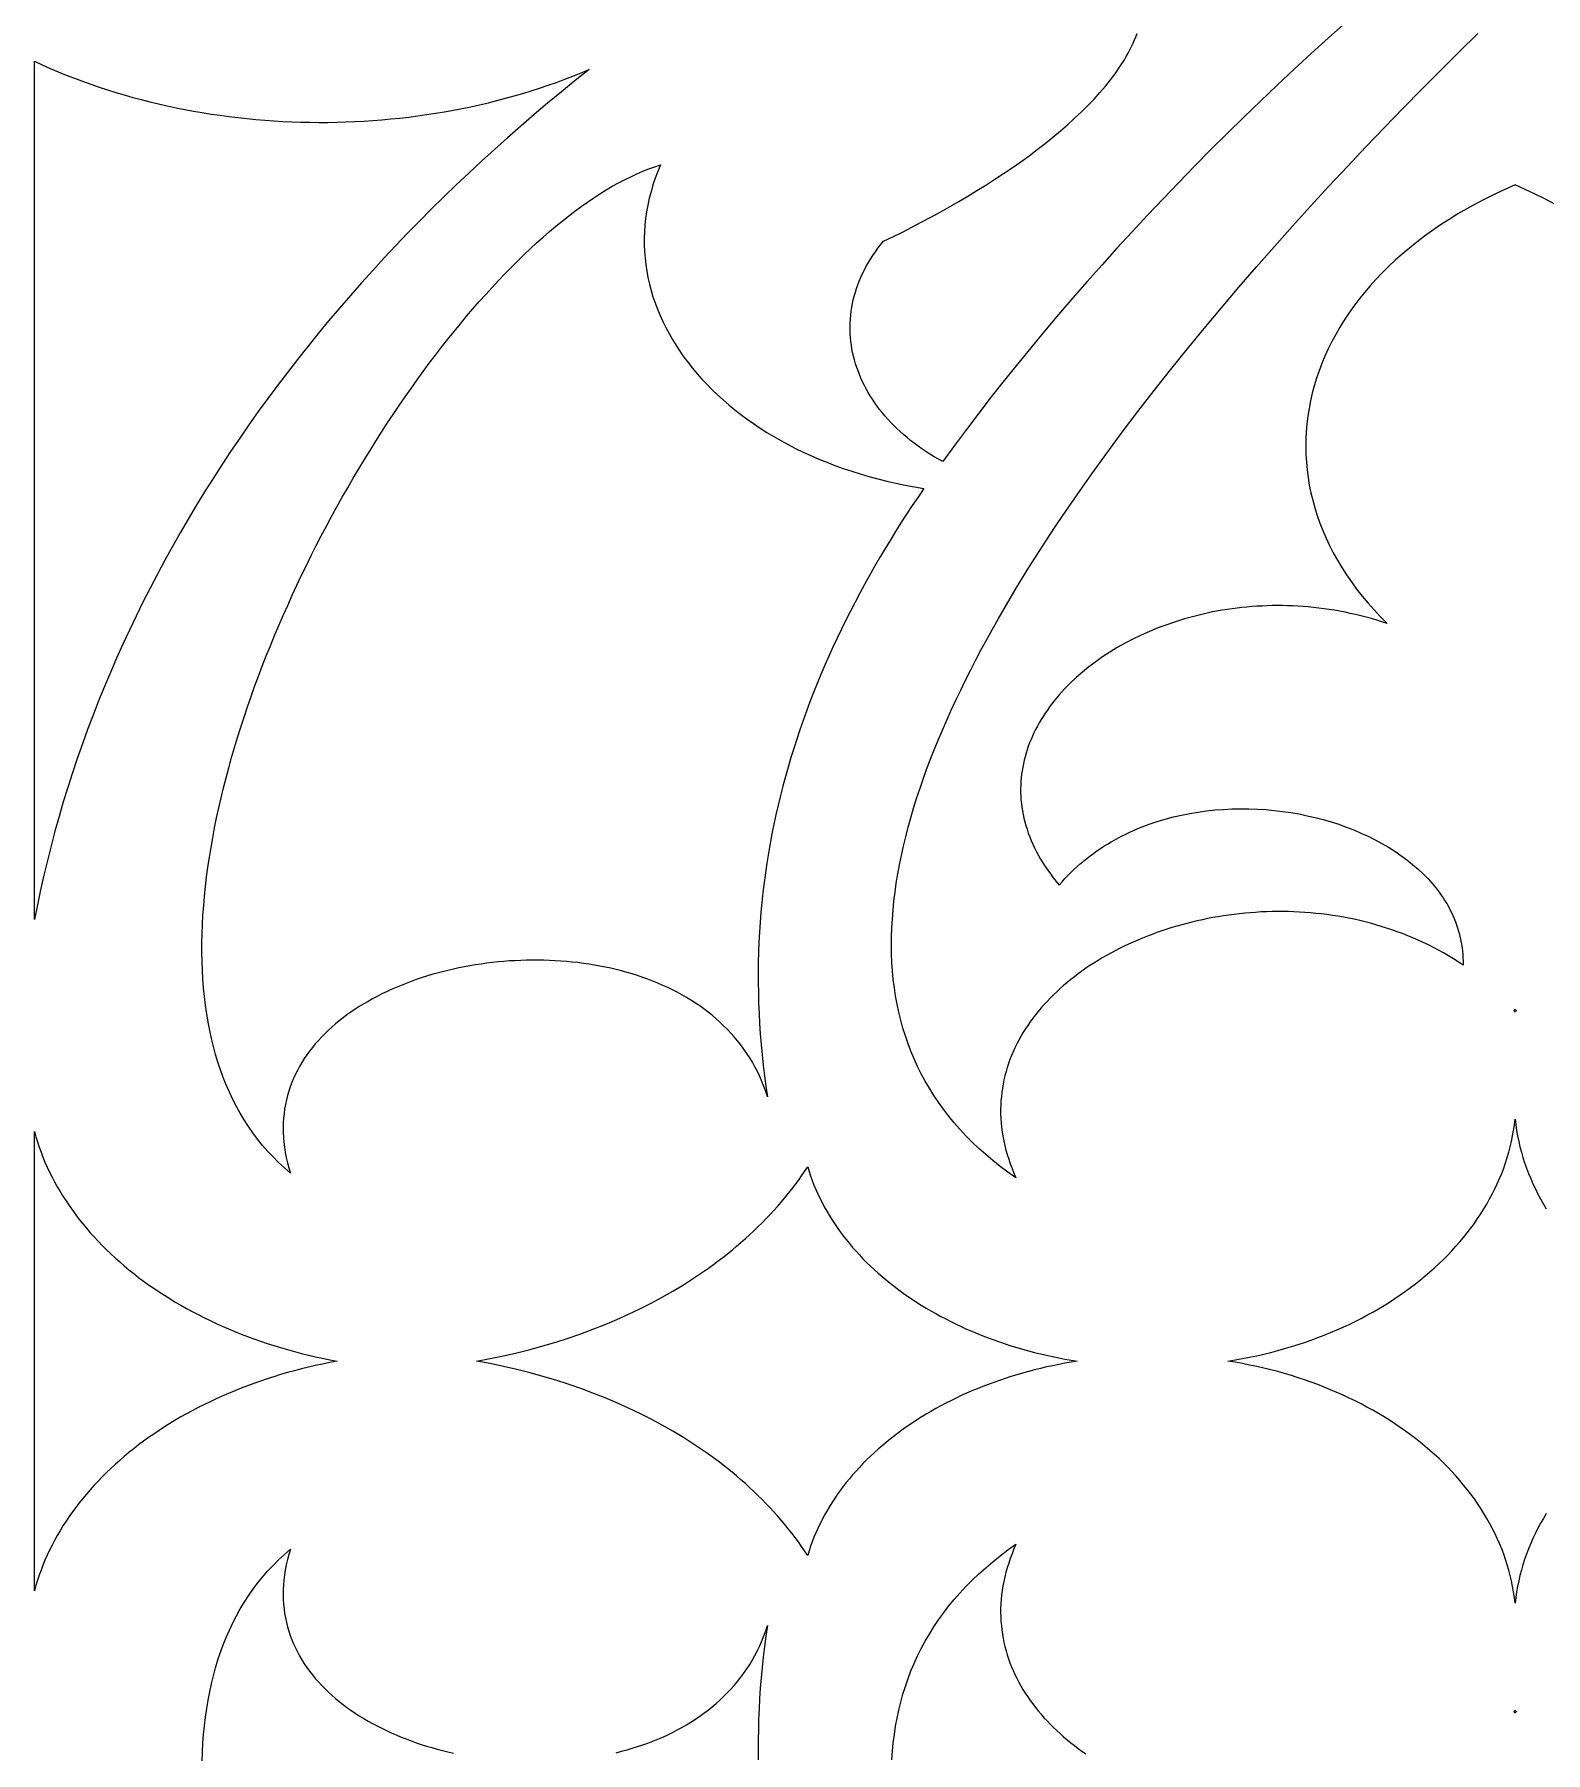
# Model space of a CAD drawing. Extents: x -4950 to -2150, y -1354 to 1346.
# Drawn here: x -4749.8 to -4597.5, y -562.7 to -389.5 of the extents above; entities that cross this region are included whole.
import ezdxf

# ---------------------------------------------------------------- set-up
doc = ezdxf.new("R2010")
doc.units = 0
doc.layers.add('LAYER_1', color=18, linetype='CONTINUOUS')

msp = doc.modelspace()

# ---------------------------------------------------------------- linework, layer by layer
at = {"layer": 'LAYER_1'}
for points in [[(-4617.61, -388.28), (-4619.36, -389.84), (-4621.1, -391.42), (-4622.82, -393.01), (-4624.53, -394.61), (-4626.23, -396.22), (-4627.91, -397.84), (-4629.57, -399.47), (-4631.22, -401.11), (-4632.85, -402.76), (-4634.46, -404.41), (-4636.05, -406.07), (-4637.62, -407.73), (-4639.17, -409.39), (-4640.7, -411.06), (-4642.2, -412.73), (-4643.69, -414.4), (-4645.14, -416.07), (-4646.58, -417.74), (-4647.99, -419.41), (-4649.37, -421.08), (-4650.73, -422.74), (-4652.06, -424.39), (-4653.36, -426.04), (-4654.63, -427.69), (-4655.87, -429.32), (-4657.08, -430.95), (-4658.26, -432.56), (-4658.7, -432.32), (-4659.13, -432.07), (-4659.55, -431.81), (-4659.96, -431.54), (-4660.36, -431.27), (-4660.75, -431), (-4661.13, -430.72), (-4661.5, -430.43), (-4661.86, -430.14), (-4662.21, -429.84), (-4662.55, -429.54), (-4662.88, -429.23), (-4663.19, -428.92), (-4663.5, -428.61), (-4663.8, -428.29), (-4664.08, -427.96), (-4664.36, -427.63), (-4664.62, -427.3), (-4664.87, -426.97), (-4665.12, -426.63), (-4665.35, -426.28), (-4665.57, -425.94), (-4665.78, -425.59), (-4665.97, -425.24), (-4666.16, -424.88), (-4666.34, -424.52), (-4666.5, -424.16), (-4666.66, -423.8), (-4666.8, -423.43), (-4666.93, -423.07), (-4667.05, -422.7), (-4667.16, -422.32), (-4667.25, -421.95), (-4667.34, -421.58), (-4667.41, -421.2), (-4667.47, -420.82), (-4667.52, -420.45), (-4667.56, -420.07), (-4667.59, -419.69), (-4667.6, -419.3), (-4667.6, -418.92), (-4667.59, -418.54), (-4667.57, -418.16), (-4667.54, -417.78), (-4667.49, -417.4), (-4667.43, -417.01), (-4667.36, -416.63), (-4667.28, -416.25), (-4667.18, -415.87), (-4667.07, -415.49), (-4666.95, -415.11), (-4666.82, -414.74), (-4666.68, -414.36), (-4666.52, -413.98), (-4666.35, -413.61), (-4666.16, -413.24), (-4665.97, -412.87), (-4665.76, -412.5), (-4665.54, -412.14), (-4665.3, -411.77), (-4665.05, -411.41), (-4664.79, -411.05), (-4664.52, -410.7), (-4664.23, -410.34), (-4663.28, -409.89), (-4662.33, -409.42), (-4661.38, -408.93), (-4660.42, -408.44), (-4659.47, -407.93), (-4658.53, -407.42), (-4657.59, -406.89), (-4656.65, -406.35), (-4655.72, -405.8), (-4654.81, -405.24), (-4653.9, -404.68), (-4653, -404.1), (-4652.12, -403.52), (-4651.25, -402.93), (-4650.39, -402.33), (-4649.55, -401.72), (-4648.74, -401.11), (-4647.94, -400.49), (-4647.16, -399.86), (-4646.4, -399.23), (-4645.67, -398.6), (-4644.96, -397.95), (-4644.28, -397.31), (-4643.63, -396.66), (-4643, -396.01), (-4642.41, -395.35), (-4641.85, -394.7), (-4641.32, -394.04), (-4640.82, -393.37), (-4640.36, -392.71), (-4639.94, -392.05), (-4639.75, -391.71), (-4639.56, -391.38), (-4639.38, -391.05), (-4639.22, -390.72), (-4639.06, -390.38), (-4638.91, -390.05), (-4638.78, -389.72), (-4638.65, -389.39)], [(-4596.6, -406.57), (-4597.55, -406.07), (-4598.53, -405.59), (-4599.53, -405.12), (-4600.55, -404.67), (-4601.58, -405.12), (-4602.58, -405.59), (-4603.55, -406.07), (-4604.5, -406.57), (-4605.43, -407.08), (-4606.33, -407.6), (-4607.2, -408.14), (-4608.06, -408.69), (-4608.88, -409.26), (-4609.68, -409.84), (-4610.46, -410.43), (-4611.21, -411.03), (-4611.94, -411.64), (-4612.64, -412.26), (-4613.31, -412.9), (-4613.96, -413.54), (-4614.58, -414.2), (-4615.18, -414.86), (-4615.75, -415.53), (-4616.3, -416.21), (-4616.82, -416.9), (-4617.32, -417.6), (-4617.78, -418.31), (-4618.23, -419.02), (-4618.64, -419.74), (-4619.03, -420.46), (-4619.39, -421.19), (-4619.73, -421.93), (-4620.04, -422.67), (-4620.32, -423.42), (-4620.58, -424.17), (-4620.81, -424.93), (-4621.01, -425.68), (-4621.18, -426.45), (-4621.33, -427.21), (-4621.45, -427.98), (-4621.54, -428.75), (-4621.61, -429.52), (-4621.65, -430.29), (-4621.66, -431.07), (-4621.64, -431.84), (-4621.6, -432.61), (-4621.53, -433.39), (-4621.43, -434.16), (-4621.3, -434.93), (-4621.14, -435.7), (-4620.96, -436.47), (-4620.75, -437.24), (-4620.51, -438), (-4620.24, -438.76), (-4619.94, -439.52), (-4619.61, -440.28), (-4619.26, -441.03), (-4618.88, -441.77), (-4618.46, -442.51), (-4618.02, -443.25), (-4617.55, -443.98), (-4617.05, -444.7), (-4616.53, -445.42), (-4615.97, -446.13), (-4615.38, -446.83), (-4614.77, -447.53), (-4614.12, -448.21), (-4613.44, -448.89), (-4613.98, -448.72), (-4614.51, -448.55), (-4615.04, -448.4), (-4615.57, -448.25), (-4616.11, -448.11), (-4616.64, -447.98), (-4617.17, -447.87), (-4617.7, -447.75), (-4618.24, -447.65), (-4618.77, -447.56), (-4619.3, -447.47), (-4619.83, -447.4), (-4620.35, -447.33), (-4620.88, -447.27), (-4621.41, -447.22), (-4621.93, -447.18), (-4622.46, -447.14), (-4622.98, -447.12), (-4623.5, -447.1), (-4624.02, -447.09), (-4624.54, -447.09), (-4625.05, -447.09), (-4625.56, -447.11), (-4626.07, -447.13), (-4626.58, -447.15), (-4627.09, -447.19), (-4627.59, -447.23), (-4628.1, -447.28), (-4628.59, -447.34), (-4629.09, -447.41), (-4629.58, -447.48), (-4630.07, -447.56), (-4631.05, -447.73), (-4632, -447.94), (-4632.95, -448.17), (-4633.87, -448.43), (-4634.79, -448.71), (-4635.68, -449.01), (-4636.56, -449.34), (-4637.42, -449.69), (-4638.26, -450.07), (-4639.08, -450.47), (-4639.88, -450.88), (-4640.66, -451.32), (-4641.41, -451.78), (-4642.14, -452.26), (-4642.84, -452.75), (-4643.52, -453.27), (-4644.18, -453.8), (-4644.8, -454.34), (-4645.4, -454.91), (-4645.97, -455.48), (-4646.51, -456.08), (-4647.01, -456.68), (-4647.26, -456.99), (-4647.49, -457.31), (-4647.71, -457.62), (-4647.93, -457.94), (-4648.14, -458.26), (-4648.34, -458.58), (-4648.53, -458.91), (-4648.72, -459.24), (-4648.89, -459.57), (-4649.06, -459.91), (-4649.21, -460.24), (-4649.36, -460.58), (-4649.5, -460.93), (-4649.63, -461.27), (-4649.75, -461.62), (-4649.86, -461.97), (-4649.96, -462.32), (-4650.05, -462.67), (-4650.13, -463.03), (-4650.2, -463.38), (-4650.26, -463.74), (-4650.31, -464.1), (-4650.35, -464.46), (-4650.38, -464.83), (-4650.4, -465.19), (-4650.41, -465.56), (-4650.41, -465.92), (-4650.39, -466.29), (-4650.37, -466.66), (-4650.33, -467.03), (-4650.28, -467.4), (-4650.23, -467.77), (-4650.16, -468.15), (-4650.08, -468.52), (-4649.98, -468.89), (-4649.88, -469.27), (-4649.76, -469.64), (-4649.63, -470.02), (-4649.49, -470.4), (-4649.34, -470.77), (-4649.18, -471.15), (-4649, -471.52), (-4648.81, -471.9), (-4648.61, -472.28), (-4648.39, -472.65), (-4648.16, -473.03), (-4647.92, -473.4), (-4647.67, -473.78), (-4647.4, -474.15), (-4647.12, -474.52), (-4646.83, -474.9), (-4646.52, -475.27), (-4646.23, -474.94), (-4645.94, -474.62), (-4645.64, -474.3), (-4645.34, -474), (-4645.03, -473.7), (-4644.71, -473.41), (-4644.39, -473.13), (-4644.07, -472.85), (-4643.73, -472.58), (-4643.4, -472.32), (-4643.06, -472.07), (-4642.71, -471.83), (-4642.36, -471.59), (-4642.01, -471.36), (-4641.65, -471.13), (-4641.28, -470.92), (-4640.92, -470.71), (-4640.55, -470.5), (-4640.17, -470.31), (-4639.79, -470.12), (-4639.41, -469.94), (-4639.03, -469.77), (-4638.64, -469.6), (-4638.25, -469.44), (-4637.45, -469.14), (-4636.65, -468.86), (-4635.84, -468.62), (-4635.01, -468.4), (-4634.18, -468.21), (-4633.35, -468.04), (-4632.5, -467.9), (-4631.66, -467.78), (-4630.81, -467.69), (-4629.95, -467.63), (-4629.1, -467.59), (-4628.24, -467.57), (-4627.39, -467.58), (-4626.54, -467.61), (-4625.69, -467.66), (-4624.84, -467.74), (-4624, -467.84), (-4623.16, -467.96), (-4622.34, -468.1), (-4621.52, -468.27), (-4620.7, -468.46), (-4619.9, -468.66), (-4619.11, -468.89), (-4618.34, -469.14), (-4617.57, -469.42), (-4616.82, -469.71), (-4616.09, -470.02), (-4615.37, -470.35), (-4614.67, -470.7), (-4613.98, -471.06), (-4613.32, -471.45), (-4612.68, -471.86), (-4612.06, -472.28), (-4611.46, -472.72), (-4610.89, -473.18), (-4610.34, -473.65), (-4609.82, -474.14), (-4609.32, -474.65), (-4608.85, -475.18), (-4608.42, -475.72), (-4608.21, -475.99), (-4608.01, -476.27), (-4607.81, -476.55), (-4607.63, -476.84), (-4607.45, -477.13), (-4607.28, -477.43), (-4607.12, -477.73), (-4606.97, -478.03), (-4606.83, -478.33), (-4606.7, -478.64), (-4606.57, -478.96), (-4606.45, -479.27), (-4606.35, -479.59), (-4606.25, -479.92), (-4606.16, -480.24), (-4606.08, -480.57), (-4606.01, -480.91), (-4605.95, -481.24), (-4605.9, -481.58), (-4605.86, -481.92), (-4605.83, -482.27), (-4605.81, -482.62), (-4605.8, -482.97), (-4605.8, -483.33), (-4606.29, -483.01), (-4606.78, -482.7), (-4607.28, -482.4), (-4607.78, -482.11), (-4608.28, -481.83), (-4608.79, -481.56), (-4609.3, -481.3), (-4609.82, -481.06), (-4610.34, -480.82), (-4610.86, -480.59), (-4611.38, -480.37), (-4611.91, -480.16), (-4612.44, -479.97), (-4612.98, -479.78), (-4613.51, -479.6), (-4614.05, -479.43), (-4614.59, -479.27), (-4615.13, -479.12), (-4615.68, -478.98), (-4616.22, -478.84), (-4616.77, -478.72), (-4617.32, -478.61), (-4617.87, -478.5), (-4618.42, -478.41), (-4618.97, -478.32), (-4619.53, -478.24), (-4620.08, -478.18), (-4620.63, -478.12), (-4621.19, -478.06), (-4621.74, -478.02), (-4622.3, -477.99), (-4622.85, -477.96), (-4623.4, -477.94), (-4623.96, -477.94), (-4624.51, -477.94), (-4625.06, -477.94), (-4625.61, -477.96), (-4626.16, -477.98), (-4626.71, -478.02), (-4627.26, -478.06), (-4627.8, -478.1), (-4628.34, -478.16), (-4628.89, -478.22), (-4629.42, -478.29), (-4629.96, -478.37), (-4630.5, -478.46), (-4631.03, -478.55), (-4631.56, -478.65), (-4632.08, -478.76), (-4632.61, -478.88), (-4633.13, -479), (-4633.64, -479.13), (-4634.16, -479.27), (-4634.66, -479.41), (-4635.17, -479.56), (-4635.67, -479.72), (-4636.17, -479.89), (-4636.66, -480.06), (-4637.15, -480.24), (-4637.63, -480.42), (-4638.11, -480.61), (-4638.59, -480.81), (-4639.05, -481.01), (-4639.52, -481.22), (-4639.98, -481.44), (-4640.43, -481.66), (-4640.87, -481.89), (-4641.31, -482.13), (-4641.75, -482.37), (-4642.18, -482.62), (-4642.6, -482.87), (-4643.01, -483.13), (-4643.42, -483.39), (-4643.82, -483.66), (-4644.22, -483.94), (-4644.61, -484.22), (-4644.99, -484.51), (-4645.36, -484.8), (-4645.72, -485.1), (-4646.08, -485.4), (-4646.43, -485.71), (-4646.77, -486.02), (-4647.1, -486.34), (-4647.43, -486.66), (-4647.74, -486.99), (-4648.05, -487.33), (-4648.35, -487.66), (-4648.63, -488.01), (-4648.91, -488.35), (-4649.18, -488.7), (-4649.44, -489.06), (-4649.69, -489.42), (-4649.94, -489.79), (-4650.17, -490.16), (-4650.39, -490.53), (-4650.6, -490.91), (-4650.79, -491.29), (-4650.98, -491.68), (-4651.16, -492.07), (-4651.33, -492.46), (-4651.48, -492.86), (-4651.63, -493.26), (-4651.76, -493.66), (-4651.88, -494.07), (-4651.99, -494.49), (-4652.09, -494.9), (-4652.17, -495.32), (-4652.25, -495.74), (-4652.31, -496.17), (-4652.35, -496.6), (-4652.39, -497.03), (-4652.41, -497.47), (-4652.42, -497.91), (-4652.42, -498.35), (-4652.4, -498.79), (-4652.37, -499.24), (-4652.32, -499.69), (-4652.26, -500.14), (-4652.19, -500.6), (-4652.1, -501.06), (-4652, -501.52), (-4651.89, -501.98), (-4651.76, -502.44), (-4651.61, -502.91), (-4651.45, -503.38), (-4651.27, -503.85), (-4651.08, -504.33), (-4650.88, -504.8), (-4651.69, -504.23), (-4652.46, -503.64), (-4653.21, -503.05), (-4653.93, -502.44), (-4654.63, -501.82), (-4655.29, -501.19), (-4655.93, -500.54), (-4656.53, -499.89), (-4657.12, -499.23), (-4657.67, -498.55), (-4658.19, -497.87), (-4658.69, -497.17), (-4659.17, -496.47), (-4659.61, -495.75), (-4660.03, -495.03), (-4660.43, -494.29), (-4660.8, -493.55), (-4661.14, -492.79), (-4661.46, -492.03), (-4661.75, -491.26), (-4662.02, -490.48), (-4662.27, -489.69), (-4662.49, -488.89), (-4662.68, -488.08), (-4662.86, -487.27), (-4663.01, -486.45), (-4663.13, -485.62), (-4663.24, -484.78), (-4663.32, -483.93), (-4663.38, -483.07), (-4663.41, -482.21), (-4663.43, -481.34), (-4663.42, -480.47), (-4663.39, -479.58), (-4663.34, -478.69), (-4663.27, -477.79), (-4663.18, -476.89), (-4663.07, -475.98), (-4662.94, -475.06), (-4662.79, -474.14), (-4662.61, -473.21), (-4662.42, -472.27), (-4662.21, -471.33), (-4661.99, -470.39), (-4661.74, -469.43), (-4661.47, -468.48), (-4661.19, -467.52), (-4660.89, -466.55), (-4660.57, -465.58), (-4660.23, -464.6), (-4659.88, -463.62), (-4659.51, -462.63), (-4659.12, -461.64), (-4658.71, -460.65), (-4658.29, -459.65), (-4657.86, -458.65), (-4657.4, -457.64), (-4656.94, -456.63), (-4656.45, -455.62), (-4655.96, -454.6), (-4655.44, -453.58), (-4654.92, -452.56), (-4654.38, -451.53), (-4653.82, -450.51), (-4653.25, -449.47), (-4652.67, -448.44), (-4652.07, -447.41), (-4651.47, -446.37), (-4650.84, -445.33), (-4650.21, -444.29), (-4649.57, -443.25), (-4648.91, -442.2), (-4648.24, -441.16), (-4647.56, -440.11), (-4646.86, -439.06), (-4646.16, -438.01), (-4644.72, -435.91), (-4643.24, -433.81), (-4641.72, -431.71), (-4640.17, -429.6), (-4638.58, -427.5), (-4636.95, -425.4), (-4635.3, -423.31), (-4633.61, -421.22), (-4631.9, -419.13), (-4630.16, -417.06), (-4628.4, -414.99), (-4626.62, -412.93), (-4624.82, -410.88), (-4623, -408.84), (-4621.17, -406.82), (-4619.32, -404.81), (-4617.46, -402.82), (-4615.59, -400.84), (-4613.72, -398.88), (-4611.84, -396.94), (-4609.95, -395.02), (-4608.07, -393.12), (-4606.18, -391.24), (-4604.3, -389.39)], [(-4597.41, -538.62), (-4597.7, -539.12), (-4597.99, -539.62), (-4598.26, -540.12), (-4598.51, -540.63), (-4598.75, -541.15), (-4598.98, -541.67), (-4599.2, -542.2), (-4599.4, -542.72), (-4599.59, -543.26), (-4599.76, -543.8), (-4599.92, -544.34), (-4600.06, -544.88), (-4600.19, -545.43), (-4600.3, -545.98), (-4600.4, -546.54), (-4600.48, -547.1), (-4600.55, -547.66), (-4600.62, -547.1), (-4600.7, -546.54), (-4600.8, -545.98), (-4600.91, -545.43), (-4601.04, -544.88), (-4601.19, -544.34), (-4601.34, -543.8), (-4601.52, -543.26), (-4601.7, -542.72), (-4601.9, -542.2), (-4602.12, -541.67), (-4602.35, -541.15), (-4602.59, -540.63), (-4602.85, -540.12), (-4603.12, -539.62), (-4603.4, -539.12), (-4603.7, -538.62), (-4604.01, -538.13), (-4604.33, -537.64), (-4604.66, -537.16), (-4605.01, -536.69), (-4605.37, -536.22), (-4605.74, -535.76), (-4606.13, -535.3), (-4606.52, -534.85), (-4606.93, -534.4), (-4607.35, -533.96), (-4607.78, -533.53), (-4608.22, -533.1), (-4608.67, -532.69), (-4609.14, -532.27), (-4609.61, -531.87), (-4610.09, -531.47), (-4610.59, -531.08), (-4611.09, -530.69), (-4611.61, -530.32), (-4612.14, -529.95), (-4612.67, -529.59), (-4613.22, -529.23), (-4613.77, -528.89), (-4614.33, -528.55), (-4614.91, -528.22), (-4615.49, -527.9), (-4616.08, -527.59), (-4616.68, -527.28), (-4617.29, -526.99), (-4617.9, -526.7), (-4618.53, -526.42), (-4619.16, -526.15), (-4619.8, -525.89), (-4620.45, -525.64), (-4621.1, -525.4), (-4621.77, -525.17), (-4622.44, -524.94), (-4623.11, -524.73), (-4623.8, -524.53), (-4624.49, -524.33), (-4625.19, -524.15), (-4625.89, -523.98), (-4626.6, -523.82), (-4627.32, -523.66), (-4628.04, -523.52), (-4628.77, -523.39), (-4629.5, -523.27), (-4628.77, -523.15), (-4628.04, -523.02), (-4627.32, -522.88), (-4626.6, -522.73), (-4625.89, -522.56), (-4625.19, -522.39), (-4624.49, -522.21), (-4623.8, -522.01), (-4623.11, -521.81), (-4622.44, -521.6), (-4621.77, -521.38), (-4621.1, -521.14), (-4620.45, -520.9), (-4619.8, -520.65), (-4619.16, -520.39), (-4618.53, -520.12), (-4617.9, -519.84), (-4617.29, -519.56), (-4616.68, -519.26), (-4616.08, -518.96), (-4615.49, -518.64), (-4614.91, -518.32), (-4614.33, -517.99), (-4613.77, -517.65), (-4613.22, -517.31), (-4612.67, -516.95), (-4612.14, -516.59), (-4611.61, -516.22), (-4611.09, -515.85), (-4610.59, -515.46), (-4610.09, -515.07), (-4609.61, -514.67), (-4609.14, -514.27), (-4608.67, -513.86), (-4608.22, -513.44), (-4607.78, -513.01), (-4607.35, -512.58), (-4606.93, -512.14), (-4606.52, -511.69), (-4606.13, -511.24), (-4605.74, -510.79), (-4605.37, -510.32), (-4605.01, -509.85), (-4604.66, -509.38), (-4604.33, -508.9), (-4604.01, -508.41), (-4603.7, -507.92), (-4603.4, -507.43), (-4603.12, -506.92), (-4602.85, -506.42), (-4602.59, -505.91), (-4602.35, -505.39), (-4602.12, -504.87), (-4601.9, -504.35), (-4601.7, -503.82), (-4601.52, -503.28), (-4601.34, -502.75), (-4601.19, -502.2), (-4601.04, -501.66), (-4600.91, -501.11), (-4600.8, -500.56), (-4600.7, -500), (-4600.62, -499.44), (-4600.55, -498.88), (-4600.48, -499.44), (-4600.4, -500), (-4600.3, -500.56), (-4600.19, -501.11), (-4600.06, -501.66), (-4599.92, -502.2), (-4599.76, -502.75), (-4599.59, -503.28), (-4599.4, -503.82), (-4599.2, -504.35), (-4598.98, -504.87), (-4598.75, -505.39), (-4598.51, -505.91), (-4598.26, -506.42), (-4597.99, -506.92), (-4597.7, -507.43), (-4597.41, -507.92)], [(-4732.93, -563.59), (-4732.9, -562.69), (-4732.85, -561.79), (-4732.78, -560.91), (-4732.69, -560.03), (-4732.59, -559.16), (-4732.46, -558.31), (-4732.32, -557.46), (-4732.16, -556.63), (-4731.98, -555.8), (-4731.78, -554.99), (-4731.57, -554.19), (-4731.33, -553.4), (-4731.07, -552.63), (-4730.79, -551.87), (-4730.49, -551.12), (-4730.17, -550.38), (-4729.83, -549.66), (-4729.47, -548.96), (-4729.08, -548.26), (-4728.68, -547.59), (-4728.25, -546.93), (-4727.8, -546.28), (-4727.33, -545.65), (-4726.84, -545.04), (-4726.32, -544.44), (-4725.78, -543.86), (-4725.22, -543.29), (-4724.63, -542.75), (-4724.02, -542.22), (-4724.18, -542.75), (-4724.32, -543.28), (-4724.44, -543.8), (-4724.54, -544.32), (-4724.62, -544.83), (-4724.68, -545.34), (-4724.72, -545.84), (-4724.75, -546.33), (-4724.75, -546.82), (-4724.74, -547.3), (-4724.71, -547.77), (-4724.67, -548.24), (-4724.61, -548.71), (-4724.53, -549.16), (-4724.43, -549.61), (-4724.32, -550.06), (-4724.19, -550.5), (-4724.05, -550.93), (-4723.89, -551.36), (-4723.71, -551.78), (-4723.52, -552.19), (-4723.32, -552.59), (-4723.1, -552.99), (-4722.87, -553.39), (-4722.63, -553.78), (-4722.37, -554.16), (-4722.1, -554.53), (-4721.81, -554.9), (-4721.52, -555.26), (-4721.21, -555.61), (-4720.89, -555.95), (-4720.55, -556.29), (-4720.21, -556.63), (-4719.85, -556.95), (-4719.49, -557.27), (-4719.11, -557.58), (-4718.72, -557.88), (-4718.33, -558.18), (-4717.92, -558.47), (-4717.5, -558.75), (-4717.08, -559.03), (-4716.64, -559.3), (-4716.2, -559.56), (-4715.75, -559.81), (-4715.29, -560.05), (-4714.82, -560.29), (-4714.34, -560.52), (-4713.86, -560.74), (-4713.37, -560.96), (-4712.87, -561.17), (-4712.37, -561.36), (-4711.86, -561.56), (-4711.35, -561.74), (-4710.83, -561.92), (-4710.3, -562.08), (-4709.77, -562.24), (-4709.23, -562.4), (-4708.69, -562.54), (-4708.15, -562.67), (-4707.6, -562.8)], [(-4663.38, -563.47), (-4663.32, -562.61), (-4663.24, -561.77), (-4663.13, -560.93), (-4663.01, -560.09), (-4662.86, -559.27), (-4662.68, -558.46), (-4662.49, -557.65), (-4662.27, -556.85), (-4662.02, -556.06), (-4661.75, -555.28), (-4661.46, -554.51), (-4661.14, -553.75), (-4660.8, -552.99), (-4660.43, -552.25), (-4660.03, -551.51), (-4659.61, -550.79), (-4659.17, -550.07), (-4658.69, -549.37), (-4658.19, -548.67), (-4657.67, -547.99), (-4657.12, -547.31), (-4656.53, -546.65), (-4655.93, -546), (-4655.29, -545.36), (-4654.63, -544.72), (-4653.93, -544.1), (-4653.21, -543.49), (-4652.46, -542.9), (-4651.69, -542.31), (-4650.88, -541.74), (-4651.08, -542.21), (-4651.27, -542.69), (-4651.45, -543.16), (-4651.61, -543.63), (-4651.76, -544.1), (-4651.89, -544.56), (-4652, -545.02), (-4652.1, -545.49), (-4652.19, -545.94), (-4652.26, -546.4), (-4652.32, -546.85), (-4652.37, -547.3), (-4652.4, -547.75), (-4652.42, -548.19), (-4652.42, -548.64), (-4652.41, -549.07), (-4652.39, -549.51), (-4652.35, -549.94), (-4652.31, -550.37), (-4652.25, -550.8), (-4652.17, -551.22), (-4652.09, -551.64), (-4651.99, -552.06), (-4651.88, -552.47), (-4651.76, -552.88), (-4651.63, -553.28), (-4651.48, -553.68), (-4651.33, -554.08), (-4651.16, -554.48), (-4650.98, -554.87), (-4650.79, -555.25), (-4650.6, -555.63), (-4650.39, -556.01), (-4650.17, -556.38), (-4649.94, -556.75), (-4649.69, -557.12), (-4649.44, -557.48), (-4649.18, -557.84), (-4648.91, -558.19), (-4648.63, -558.54), (-4648.35, -558.88), (-4648.05, -559.22), (-4647.74, -559.55), (-4647.43, -559.88), (-4647.1, -560.2), (-4646.77, -560.52), (-4646.43, -560.83), (-4646.08, -561.14), (-4645.72, -561.44), (-4645.36, -561.74), (-4644.99, -562.03), (-4644.61, -562.32), (-4644.22, -562.6), (-4643.82, -562.88)], [(-4691.17, -562.75), (-4690.63, -562.61), (-4690.09, -562.47), (-4689.56, -562.31), (-4689.03, -562.14), (-4688.51, -561.97), (-4687.99, -561.78), (-4687.48, -561.59), (-4686.98, -561.38), (-4686.48, -561.17), (-4685.99, -560.94), (-4685.51, -560.71), (-4685.03, -560.46), (-4684.56, -560.21), (-4684.1, -559.94), (-4683.65, -559.67), (-4683.2, -559.38), (-4682.76, -559.08), (-4682.34, -558.78), (-4681.92, -558.46), (-4681.51, -558.14), (-4681.11, -557.8), (-4680.72, -557.45), (-4680.35, -557.1), (-4679.98, -556.73), (-4679.62, -556.35), (-4679.28, -555.96), (-4678.94, -555.56), (-4678.62, -555.15), (-4678.31, -554.73), (-4678.01, -554.3), (-4677.72, -553.85), (-4677.45, -553.4), (-4677.19, -552.94), (-4676.94, -552.46), (-4676.71, -551.97), (-4676.49, -551.48), (-4676.29, -550.97), (-4676.09, -550.45), (-4675.92, -549.92), (-4676.08, -550.99), (-4676.22, -552.05), (-4676.35, -553.11), (-4676.47, -554.16), (-4676.57, -555.21), (-4676.65, -556.26), (-4676.72, -557.3), (-4676.78, -558.34), (-4676.82, -559.38), (-4676.85, -560.41), (-4676.87, -561.44), (-4676.87, -562.46), (-4676.86, -563.48)]]:
    msp.add_lwpolyline(points, dxfattribs=at)
for points in [[(-4693.9, -393.02), (-4695.32, -394.15), (-4696.71, -395.29), (-4698.1, -396.43), (-4699.46, -397.58), (-4700.81, -398.74), (-4702.15, -399.91), (-4703.46, -401.09), (-4704.76, -402.27), (-4706.05, -403.47), (-4707.32, -404.67), (-4708.57, -405.88), (-4709.8, -407.09), (-4711.02, -408.32), (-4712.22, -409.55), (-4713.41, -410.79), (-4714.58, -412.03), (-4715.73, -413.29), (-4716.86, -414.55), (-4717.98, -415.82), (-4719.08, -417.09), (-4720.17, -418.37), (-4721.23, -419.66), (-4722.28, -420.96), (-4723.31, -422.26), (-4724.33, -423.57), (-4725.33, -424.88), (-4726.31, -426.2), (-4727.27, -427.53), (-4728.21, -428.87), (-4729.14, -430.2), (-4730.05, -431.55), (-4730.95, -432.9), (-4731.82, -434.26), (-4732.68, -435.62), (-4733.52, -436.99), (-4734.34, -438.37), (-4735.14, -439.75), (-4735.93, -441.13), (-4736.69, -442.52), (-4737.44, -443.92), (-4738.17, -445.32), (-4738.89, -446.73), (-4739.58, -448.14), (-4740.26, -449.55), (-4740.91, -450.97), (-4741.55, -452.4), (-4742.17, -453.83), (-4742.78, -455.26), (-4743.36, -456.7), (-4743.92, -458.14), (-4744.47, -459.59), (-4745, -461.04), (-4745.51, -462.5), (-4746, -463.96), (-4746.47, -465.42), (-4746.92, -466.89), (-4747.35, -468.36), (-4747.76, -469.83), (-4748.16, -471.31), (-4748.53, -472.79), (-4748.89, -474.27), (-4749.23, -475.76), (-4749.54, -477.25), (-4749.84, -478.75), (-4749.84, -392.2), (-4749.05, -392.57), (-4748.25, -392.92), (-4747.44, -393.26), (-4746.63, -393.59), (-4745.81, -393.91), (-4744.99, -394.22), (-4744.15, -394.52), (-4743.32, -394.8), (-4742.48, -395.08), (-4741.63, -395.34), (-4740.77, -395.6), (-4739.92, -395.84), (-4739.06, -396.07), (-4738.19, -396.29), (-4737.32, -396.5), (-4736.44, -396.7), (-4735.56, -396.89), (-4734.68, -397.06), (-4733.8, -397.23), (-4732.91, -397.38), (-4732.02, -397.52), (-4731.12, -397.65), (-4730.23, -397.77), (-4729.33, -397.88), (-4728.42, -397.98), (-4727.52, -398.07), (-4726.62, -398.14), (-4725.71, -398.21), (-4724.8, -398.26), (-4723.89, -398.3), (-4722.98, -398.33), (-4722.07, -398.35), (-4721.16, -398.36), (-4720.25, -398.36), (-4719.34, -398.34), (-4718.43, -398.32), (-4717.52, -398.28), (-4716.61, -398.23), (-4715.71, -398.17), (-4714.8, -398.1), (-4713.89, -398.02), (-4712.99, -397.93), (-4712.08, -397.83), (-4711.18, -397.71), (-4710.29, -397.58), (-4709.39, -397.45), (-4708.5, -397.3), (-4707.6, -397.14), (-4706.72, -396.96), (-4705.83, -396.78), (-4704.95, -396.59), (-4704.07, -396.38), (-4703.2, -396.16), (-4702.33, -395.93), (-4701.46, -395.69), (-4700.6, -395.44), (-4699.75, -395.18), (-4698.9, -394.91), (-4698.05, -394.62), (-4697.21, -394.33), (-4696.37, -394.02), (-4695.54, -393.7), (-4694.72, -393.37)], [(-4724.02, -504.32), (-4724.63, -503.79), (-4725.22, -503.25), (-4725.78, -502.68), (-4726.32, -502.1), (-4726.84, -501.51), (-4727.33, -500.89), (-4727.8, -500.26), (-4728.25, -499.62), (-4728.68, -498.95), (-4729.08, -498.28), (-4729.47, -497.59), (-4729.83, -496.88), (-4730.17, -496.16), (-4730.49, -495.42), (-4730.79, -494.67), (-4731.07, -493.91), (-4731.33, -493.14), (-4731.57, -492.35), (-4731.78, -491.55), (-4731.98, -490.74), (-4732.16, -489.92), (-4732.32, -489.08), (-4732.46, -488.24), (-4732.59, -487.38), (-4732.69, -486.51), (-4732.78, -485.63), (-4732.85, -484.75), (-4732.9, -483.85), (-4732.93, -482.95), (-4732.94, -482.03), (-4732.94, -481.11), (-4732.92, -480.18), (-4732.89, -479.24), (-4732.84, -478.3), (-4732.77, -477.34), (-4732.69, -476.38), (-4732.59, -475.42), (-4732.47, -474.44), (-4732.34, -473.47), (-4732.19, -472.48), (-4732.03, -471.49), (-4731.86, -470.5), (-4731.67, -469.5), (-4731.47, -468.5), (-4731.25, -467.49), (-4731.02, -466.48), (-4730.77, -465.47), (-4730.51, -464.45), (-4730.24, -463.44), (-4729.96, -462.41), (-4729.66, -461.39), (-4729.35, -460.37), (-4729.03, -459.34), (-4728.7, -458.32), (-4728.35, -457.29), (-4727.99, -456.26), (-4727.63, -455.23), (-4727.25, -454.21), (-4726.86, -453.18), (-4726.46, -452.16), (-4726.05, -451.13), (-4725.63, -450.11), (-4725.2, -449.09), (-4724.75, -448.07), (-4724.3, -447.06), (-4723.85, -446.04), (-4723.38, -445.03), (-4722.9, -444.03), (-4722.42, -443.03), (-4721.92, -442.03), (-4721.42, -441.04), (-4720.91, -440.05), (-4720.39, -439.07), (-4719.87, -438.09), (-4719.33, -437.12), (-4718.8, -436.15), (-4718.25, -435.2), (-4717.7, -434.25), (-4717.14, -433.3), (-4716.57, -432.36), (-4716, -431.44), (-4715.43, -430.52), (-4714.84, -429.6), (-4714.26, -428.7), (-4713.67, -427.81), (-4713.07, -426.92), (-4712.47, -426.05), (-4711.86, -425.18), (-4711.25, -424.33), (-4710.64, -423.48), (-4710.02, -422.65), (-4709.4, -421.83), (-4708.78, -421.02), (-4708.15, -420.23), (-4707.52, -419.44), (-4706.89, -418.67), (-4706.26, -417.91), (-4705.62, -417.16), (-4704.98, -416.43), (-4704.34, -415.72), (-4703.7, -415.01), (-4703.06, -414.32), (-4702.42, -413.65), (-4701.77, -412.99), (-4701.13, -412.35), (-4700.49, -411.72), (-4699.84, -411.11), (-4699.2, -410.52), (-4698.55, -409.94), (-4697.91, -409.38), (-4697.27, -408.84), (-4696.63, -408.32), (-4695.99, -407.81), (-4695.35, -407.33), (-4694.71, -406.86), (-4694.08, -406.41), (-4693.45, -405.98), (-4692.82, -405.57), (-4692.19, -405.18), (-4691.57, -404.81), (-4690.95, -404.47), (-4690.33, -404.14), (-4689.72, -403.84), (-4689.11, -403.55), (-4688.5, -403.29), (-4687.9, -403.05), (-4687.3, -402.84), (-4686.71, -402.65), (-4686.99, -403.32), (-4687.25, -404), (-4687.47, -404.67), (-4687.67, -405.35), (-4687.85, -406.02), (-4688, -406.7), (-4688.12, -407.37), (-4688.22, -408.04), (-4688.29, -408.72), (-4688.34, -409.39), (-4688.36, -410.05), (-4688.35, -410.72), (-4688.33, -411.38), (-4688.27, -412.05), (-4688.2, -412.7), (-4688.1, -413.36), (-4687.98, -414.01), (-4687.83, -414.66), (-4687.66, -415.3), (-4687.47, -415.94), (-4687.25, -416.57), (-4687.02, -417.2), (-4686.76, -417.83), (-4686.48, -418.44), (-4686.18, -419.06), (-4685.85, -419.66), (-4685.51, -420.26), (-4685.14, -420.85), (-4684.76, -421.44), (-4684.35, -422.02), (-4683.92, -422.59), (-4683.48, -423.15), (-4683.01, -423.71), (-4682.53, -424.25), (-4682.02, -424.79), (-4681.5, -425.32), (-4680.96, -425.84), (-4680.4, -426.35), (-4679.82, -426.85), (-4679.22, -427.34), (-4678.61, -427.81), (-4677.98, -428.28), (-4677.33, -428.74), (-4676.66, -429.18), (-4675.98, -429.62), (-4675.28, -430.04), (-4674.57, -430.45), (-4673.83, -430.85), (-4673.09, -431.23), (-4672.33, -431.6), (-4671.55, -431.96), (-4670.76, -432.31), (-4669.95, -432.64), (-4669.13, -432.95), (-4668.29, -433.25), (-4667.44, -433.54), (-4666.58, -433.81), (-4665.7, -434.07), (-4664.81, -434.31), (-4663.9, -434.53), (-4662.99, -434.74), (-4662.06, -434.94), (-4661.12, -435.11), (-4660.16, -435.27), (-4660.75, -436.14), (-4661.33, -437.01), (-4661.9, -437.88), (-4662.47, -438.75), (-4663.02, -439.63), (-4663.56, -440.51), (-4664.1, -441.39), (-4664.62, -442.28), (-4665.14, -443.16), (-4665.64, -444.05), (-4666.14, -444.95), (-4666.62, -445.84), (-4667.1, -446.74), (-4667.57, -447.64), (-4668.02, -448.54), (-4668.47, -449.45), (-4668.9, -450.36), (-4669.33, -451.27), (-4669.74, -452.18), (-4670.15, -453.1), (-4670.54, -454.02), (-4670.92, -454.94), (-4671.29, -455.86), (-4671.65, -456.79), (-4672, -457.72), (-4672.34, -458.66), (-4672.66, -459.6), (-4672.98, -460.54), (-4673.28, -461.48), (-4673.57, -462.42), (-4673.85, -463.37), (-4674.12, -464.33), (-4674.38, -465.28), (-4674.62, -466.24), (-4674.86, -467.2), (-4675.08, -468.17), (-4675.28, -469.14), (-4675.48, -470.11), (-4675.66, -471.08), (-4675.83, -472.06), (-4675.99, -473.05), (-4676.14, -474.03), (-4676.27, -475.02), (-4676.39, -476.01), (-4676.5, -477.01), (-4676.59, -478.01), (-4676.67, -479.01), (-4676.74, -480.02), (-4676.79, -481.03), (-4676.83, -482.04), (-4676.86, -483.06), (-4676.87, -484.08), (-4676.87, -485.1), (-4676.85, -486.13), (-4676.82, -487.16), (-4676.78, -488.2), (-4676.72, -489.24), (-4676.65, -490.28), (-4676.57, -491.33), (-4676.47, -492.38), (-4676.35, -493.43), (-4676.22, -494.49), (-4676.08, -495.56), (-4675.92, -496.62), (-4676.09, -496.09), (-4676.29, -495.57), (-4676.49, -495.06), (-4676.71, -494.57), (-4676.94, -494.08), (-4677.19, -493.6), (-4677.45, -493.14), (-4677.72, -492.69), (-4678.01, -492.24), (-4678.31, -491.81), (-4678.62, -491.39), (-4678.94, -490.98), (-4679.28, -490.58), (-4679.62, -490.19), (-4679.98, -489.81), (-4680.35, -489.45), (-4680.72, -489.09), (-4681.11, -488.74), (-4681.51, -488.4), (-4681.92, -488.08), (-4682.34, -487.76), (-4682.76, -487.46), (-4683.2, -487.16), (-4683.65, -486.88), (-4684.1, -486.6), (-4684.56, -486.34), (-4685.03, -486.08), (-4685.51, -485.84), (-4685.99, -485.6), (-4686.48, -485.38), (-4686.98, -485.16), (-4687.48, -484.96), (-4687.99, -484.76), (-4688.51, -484.57), (-4689.03, -484.4), (-4689.56, -484.23), (-4690.09, -484.07), (-4690.63, -483.93), (-4691.17, -483.79), (-4691.71, -483.66), (-4692.26, -483.54), (-4692.82, -483.43), (-4693.37, -483.33), (-4693.93, -483.24), (-4694.49, -483.16), (-4695.06, -483.09), (-4695.63, -483.03), (-4696.2, -482.97), (-4696.77, -482.93), (-4697.34, -482.89), (-4697.92, -482.86), (-4698.49, -482.85), (-4699.07, -482.84), (-4699.64, -482.84), (-4700.22, -482.84), (-4700.8, -482.86), (-4701.37, -482.89), (-4701.95, -482.92), (-4702.52, -482.97), (-4703.09, -483.02), (-4703.66, -483.08), (-4704.23, -483.15), (-4704.8, -483.23), (-4705.37, -483.31), (-4705.93, -483.41), (-4706.49, -483.51), (-4707.04, -483.62), (-4707.6, -483.74), (-4708.15, -483.87), (-4708.69, -484), (-4709.23, -484.15), (-4709.77, -484.3), (-4710.3, -484.46), (-4710.83, -484.63), (-4711.35, -484.8), (-4711.86, -484.98), (-4712.37, -485.18), (-4712.87, -485.38), (-4713.37, -485.58), (-4713.86, -485.8), (-4714.34, -486.02), (-4714.82, -486.25), (-4715.29, -486.49), (-4715.75, -486.73), (-4716.2, -486.99), (-4716.64, -487.25), (-4717.08, -487.51), (-4717.5, -487.79), (-4717.92, -488.07), (-4718.33, -488.36), (-4718.72, -488.66), (-4719.11, -488.96), (-4719.49, -489.27), (-4719.85, -489.59), (-4720.21, -489.92), (-4720.55, -490.25), (-4720.89, -490.59), (-4721.21, -490.93), (-4721.52, -491.29), (-4721.81, -491.65), (-4722.1, -492.01), (-4722.37, -492.39), (-4722.63, -492.77), (-4722.87, -493.15), (-4723.1, -493.55), (-4723.32, -493.95), (-4723.52, -494.35), (-4723.71, -494.77), (-4723.89, -495.19), (-4724.05, -495.61), (-4724.19, -496.04), (-4724.32, -496.48), (-4724.43, -496.93), (-4724.53, -497.38), (-4724.61, -497.83), (-4724.67, -498.3), (-4724.71, -498.77), (-4724.74, -499.24), (-4724.75, -499.72), (-4724.75, -500.21), (-4724.72, -500.71), (-4724.68, -501.2), (-4724.62, -501.71), (-4724.54, -502.22), (-4724.44, -502.74), (-4724.32, -503.26), (-4724.18, -503.79)], [(-4600.55, -488.08), (-4600.61, -488.01), (-4600.64, -487.94), (-4600.64, -487.9), (-4600.63, -487.87), (-4600.6, -487.83), (-4600.55, -487.79), (-4600.5, -487.83), (-4600.48, -487.87), (-4600.46, -487.9), (-4600.46, -487.94), (-4600.5, -488.01)], [(-4719.32, -523.27), (-4720.05, -523.41), (-4720.78, -523.56), (-4721.5, -523.71), (-4722.21, -523.88), (-4722.92, -524.05), (-4723.62, -524.24), (-4724.32, -524.43), (-4725.01, -524.63), (-4725.69, -524.84), (-4726.37, -525.06), (-4727.03, -525.28), (-4727.7, -525.51), (-4728.35, -525.75), (-4729, -526), (-4729.64, -526.26), (-4730.28, -526.52), (-4730.9, -526.8), (-4731.52, -527.08), (-4732.13, -527.36), (-4732.74, -527.66), (-4733.33, -527.96), (-4733.92, -528.27), (-4734.5, -528.58), (-4735.07, -528.9), (-4735.63, -529.23), (-4736.19, -529.57), (-4736.73, -529.91), (-4737.27, -530.26), (-4737.8, -530.62), (-4738.32, -530.98), (-4738.83, -531.35), (-4739.33, -531.72), (-4739.82, -532.1), (-4740.3, -532.49), (-4740.78, -532.88), (-4741.24, -533.28), (-4741.69, -533.69), (-4742.14, -534.1), (-4742.57, -534.51), (-4742.99, -534.93), (-4743.41, -535.36), (-4743.81, -535.79), (-4744.2, -536.23), (-4744.59, -536.67), (-4744.96, -537.11), (-4745.32, -537.57), (-4745.67, -538.02), (-4746.01, -538.48), (-4746.33, -538.95), (-4746.65, -539.42), (-4746.96, -539.89), (-4747.25, -540.37), (-4747.53, -540.85), (-4747.8, -541.34), (-4748.06, -541.83), (-4748.31, -542.33), (-4748.54, -542.82), (-4748.77, -543.33), (-4748.98, -543.83), (-4749.17, -544.34), (-4749.36, -544.86), (-4749.53, -545.37), (-4749.69, -545.89), (-4749.84, -546.42), (-4749.84, -500.13), (-4749.69, -500.65), (-4749.53, -501.17), (-4749.36, -501.68), (-4749.17, -502.2), (-4748.98, -502.71), (-4748.77, -503.21), (-4748.54, -503.72), (-4748.31, -504.22), (-4748.06, -504.71), (-4747.8, -505.2), (-4747.53, -505.69), (-4747.25, -506.17), (-4746.96, -506.65), (-4746.65, -507.12), (-4746.33, -507.59), (-4746.01, -508.06), (-4745.67, -508.52), (-4745.32, -508.98), (-4744.96, -509.43), (-4744.59, -509.87), (-4744.2, -510.32), (-4743.81, -510.75), (-4743.41, -511.18), (-4742.99, -511.61), (-4742.57, -512.03), (-4742.14, -512.45), (-4741.69, -512.86), (-4741.24, -513.26), (-4740.78, -513.66), (-4740.3, -514.05), (-4739.82, -514.44), (-4739.33, -514.82), (-4738.83, -515.19), (-4738.32, -515.56), (-4737.8, -515.92), (-4737.27, -516.28), (-4736.73, -516.63), (-4736.19, -516.97), (-4735.63, -517.31), (-4735.07, -517.64), (-4734.5, -517.96), (-4733.92, -518.27), (-4733.33, -518.58), (-4732.74, -518.88), (-4732.13, -519.18), (-4731.52, -519.47), (-4730.9, -519.75), (-4730.28, -520.02), (-4729.64, -520.28), (-4729, -520.54), (-4728.35, -520.79), (-4727.7, -521.03), (-4727.03, -521.26), (-4726.37, -521.49), (-4725.69, -521.7), (-4725.01, -521.91), (-4724.32, -522.11), (-4723.62, -522.3), (-4722.92, -522.49), (-4722.21, -522.66), (-4721.5, -522.83), (-4720.78, -522.98), (-4720.05, -523.13)], [(-4671.87, -542.86), (-4672.18, -542.4), (-4672.49, -541.95), (-4672.81, -541.5), (-4673.14, -541.05), (-4673.48, -540.61), (-4673.83, -540.17), (-4674.18, -539.73), (-4674.54, -539.3), (-4674.92, -538.87), (-4675.29, -538.45), (-4675.68, -538.03), (-4676.08, -537.62), (-4676.48, -537.21), (-4676.89, -536.81), (-4677.3, -536.41), (-4677.73, -536.01), (-4678.16, -535.62), (-4678.6, -535.23), (-4679.05, -534.85), (-4679.5, -534.47), (-4679.96, -534.1), (-4680.43, -533.74), (-4680.9, -533.37), (-4681.38, -533.02), (-4681.87, -532.66), (-4682.37, -532.32), (-4682.87, -531.97), (-4683.37, -531.64), (-4683.89, -531.3), (-4684.41, -530.98), (-4685.47, -530.34), (-4686.55, -529.72), (-4687.66, -529.13), (-4688.79, -528.55), (-4689.94, -528), (-4691.11, -527.48), (-4692.3, -526.97), (-4693.52, -526.49), (-4694.75, -526.03), (-4696.01, -525.6), (-4697.28, -525.19), (-4698.57, -524.81), (-4699.87, -524.45), (-4701.19, -524.11), (-4702.53, -523.81), (-4703.89, -523.52), (-4705.25, -523.27), (-4703.89, -523.02), (-4702.53, -522.74), (-4701.19, -522.43), (-4699.87, -522.09), (-4698.57, -521.74), (-4697.28, -521.35), (-4696.01, -520.94), (-4694.75, -520.51), (-4693.52, -520.05), (-4692.3, -519.57), (-4691.11, -519.07), (-4689.94, -518.54), (-4688.79, -517.99), (-4687.66, -517.41), (-4686.55, -516.82), (-4685.47, -516.2), (-4684.41, -515.56), (-4683.89, -515.24), (-4683.37, -514.9), (-4682.87, -514.57), (-4682.37, -514.23), (-4681.87, -513.88), (-4681.38, -513.53), (-4680.9, -513.17), (-4680.43, -512.81), (-4679.96, -512.44), (-4679.5, -512.07), (-4679.05, -511.69), (-4678.6, -511.31), (-4678.16, -510.92), (-4677.73, -510.53), (-4677.3, -510.14), (-4676.89, -509.73), (-4676.48, -509.33), (-4676.08, -508.92), (-4675.68, -508.51), (-4675.29, -508.09), (-4674.92, -507.67), (-4674.54, -507.24), (-4674.18, -506.81), (-4673.83, -506.37), (-4673.48, -505.94), (-4673.14, -505.49), (-4672.81, -505.04), (-4672.49, -504.59), (-4672.18, -504.14), (-4671.87, -503.68), (-4671.73, -504.14), (-4671.58, -504.6), (-4671.41, -505.06), (-4671.24, -505.51), (-4671.05, -505.95), (-4670.85, -506.4), (-4670.65, -506.84), (-4670.43, -507.28), (-4670.2, -507.71), (-4669.96, -508.14), (-4669.71, -508.56), (-4669.45, -508.98), (-4669.18, -509.4), (-4668.89, -509.81), (-4668.6, -510.22), (-4668.3, -510.62), (-4667.99, -511.02), (-4667.67, -511.41), (-4667.34, -511.8), (-4667, -512.18), (-4666.66, -512.56), (-4666.3, -512.94), (-4665.93, -513.31), (-4665.56, -513.67), (-4665.18, -514.03), (-4664.78, -514.39), (-4664.38, -514.73), (-4663.97, -515.08), (-4663.56, -515.42), (-4663.13, -515.75), (-4662.7, -516.08), (-4662.26, -516.4), (-4661.81, -516.71), (-4661.35, -517.02), (-4660.89, -517.33), (-4660.42, -517.62), (-4659.94, -517.92), (-4659.45, -518.2), (-4658.96, -518.48), (-4658.46, -518.76), (-4657.95, -519.02), (-4657.44, -519.28), (-4656.92, -519.54), (-4656.39, -519.79), (-4655.86, -520.03), (-4655.32, -520.26), (-4654.78, -520.49), (-4654.22, -520.71), (-4653.67, -520.93), (-4653.1, -521.13), (-4652.54, -521.33), (-4651.96, -521.53), (-4651.38, -521.71), (-4650.8, -521.89), (-4650.21, -522.07), (-4649.61, -522.23), (-4649.01, -522.39), (-4648.41, -522.54), (-4647.8, -522.68), (-4647.19, -522.81), (-4646.57, -522.94), (-4645.95, -523.06), (-4645.32, -523.17), (-4644.69, -523.27), (-4645.32, -523.37), (-4645.95, -523.48), (-4646.57, -523.6), (-4647.19, -523.73), (-4647.8, -523.86), (-4648.41, -524.01), (-4649.01, -524.15), (-4649.61, -524.31), (-4650.21, -524.48), (-4650.8, -524.65), (-4651.38, -524.83), (-4651.96, -525.01), (-4652.54, -525.21), (-4653.1, -525.41), (-4653.67, -525.61), (-4654.22, -525.83), (-4654.78, -526.05), (-4655.32, -526.28), (-4655.86, -526.51), (-4656.39, -526.75), (-4656.92, -527), (-4657.44, -527.26), (-4657.95, -527.52), (-4658.46, -527.79), (-4658.96, -528.06), (-4659.45, -528.34), (-4659.94, -528.63), (-4660.42, -528.92), (-4660.89, -529.22), (-4661.35, -529.52), (-4661.81, -529.83), (-4662.26, -530.14), (-4662.7, -530.47), (-4663.13, -530.79), (-4663.56, -531.13), (-4663.97, -531.46), (-4664.38, -531.81), (-4664.78, -532.16), (-4665.18, -532.51), (-4665.56, -532.87), (-4665.93, -533.23), (-4666.3, -533.6), (-4666.66, -533.98), (-4667, -534.36), (-4667.34, -534.74), (-4667.67, -535.13), (-4667.99, -535.52), (-4668.3, -535.92), (-4668.6, -536.32), (-4668.89, -536.73), (-4669.18, -537.14), (-4669.45, -537.56), (-4669.71, -537.98), (-4669.96, -538.4), (-4670.2, -538.83), (-4670.43, -539.26), (-4670.65, -539.7), (-4670.85, -540.14), (-4671.05, -540.59), (-4671.24, -541.03), (-4671.41, -541.49), (-4671.58, -541.94), (-4671.73, -542.4)], [(-4600.55, -558.75), (-4600.6, -558.71), (-4600.63, -558.67), (-4600.64, -558.64), (-4600.64, -558.6), (-4600.61, -558.53), (-4600.55, -558.46), (-4600.5, -558.53), (-4600.46, -558.6), (-4600.46, -558.64), (-4600.48, -558.67), (-4600.5, -558.71)]]:
    msp.add_lwpolyline(points, close=True, dxfattribs=at)

doc.saveas('drawing.dxf')
